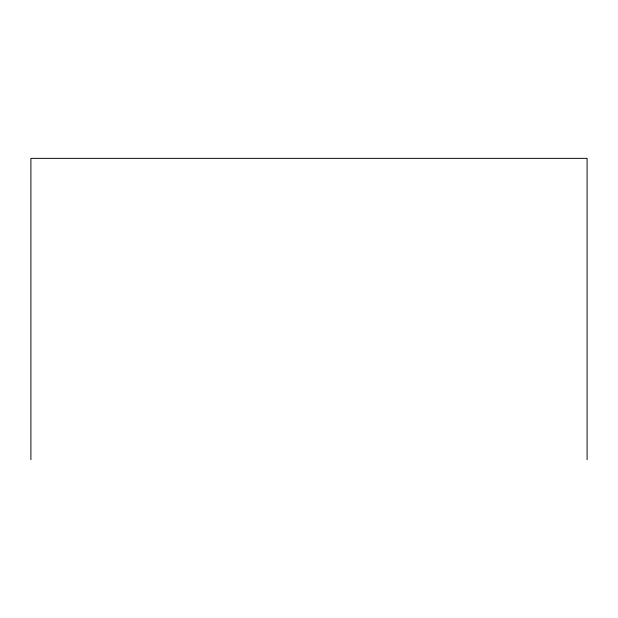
<?xml version="1.0" encoding="UTF-8"?>
<svg xmlns="http://www.w3.org/2000/svg" width="618" height="618" viewBox="0 0 618 618"><rect width="100%" height="100%" fill="white"/><g stroke="black" fill="none" stroke-linecap="round" stroke-linejoin="round"><path stroke-width="0.93" d="M587.1 459.637L587.1 158.362L30.9 158.362L30.9 459.637"/></g></svg>
